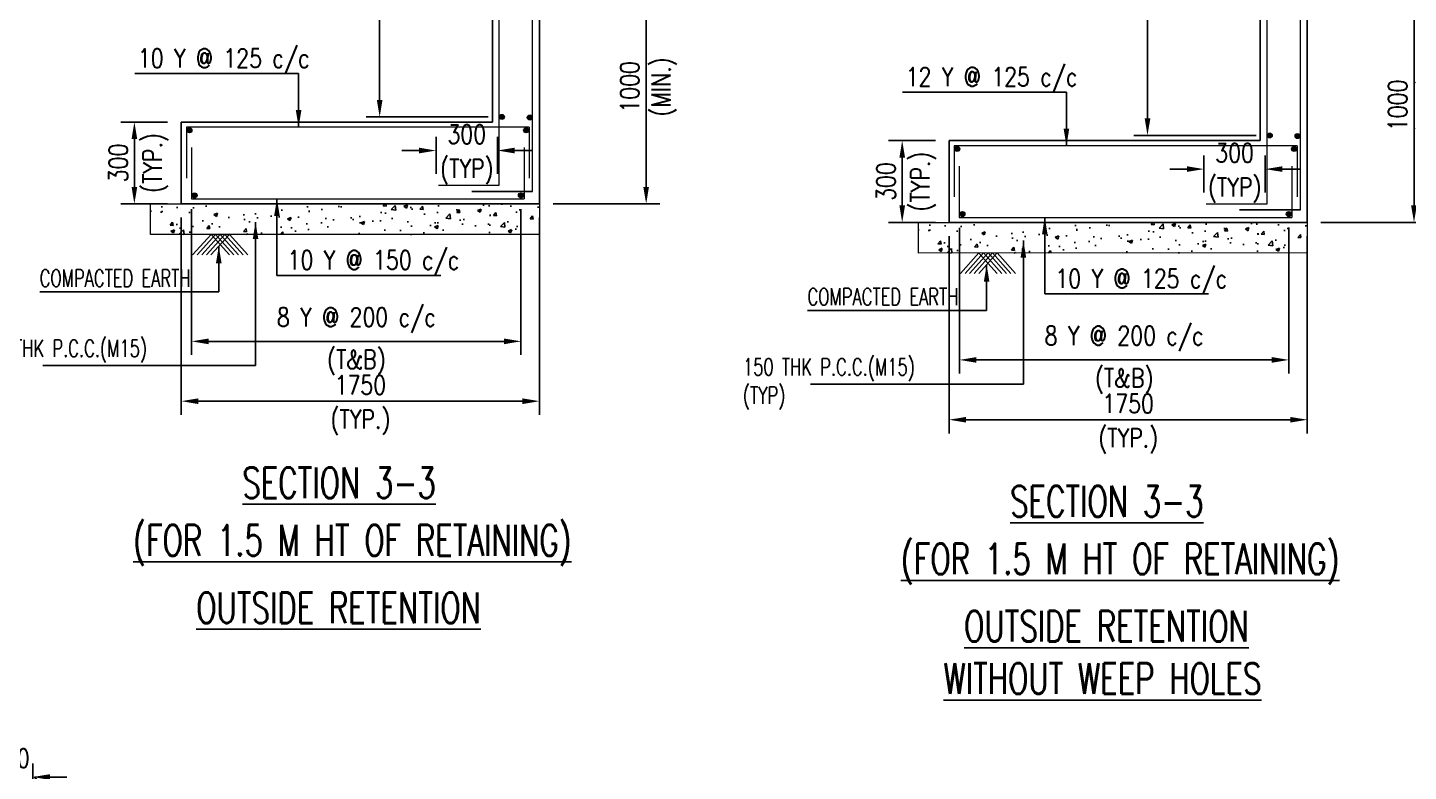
# Model space of a CAD drawing. Extents: x -69352 to 1013721, y -547461 to -186867.
# Drawn here: x 552022 to 572259, y -464620 to -453716 of the extents above; entities that cross this region are included whole.
import ezdxf
from ezdxf.enums import TextEntityAlignment as Align

# ---------------------------------------------------------------- set-up
doc = ezdxf.new("R2010")
doc.units = 0
doc.header["$LTSCALE"] = 500
doc.header["$MEASUREMENT"] = 0
doc.header["$PDMODE"] = 35
doc.header["$PDSIZE"] = -15
doc.layers.get('DEFPOINTS').update_dxf_attribs({"color": 4})
for name, color, linetype in [('BEAM', 4, 'Continuous'), ('PCC', 7, 'Continuous'), ('S-COLUMN HATCH', 8, 'Continuous'), ('S-DIM-1', 5, 'Continuous'), ('S-DIMANTION', 5, 'Continuous'), ('S-FILLING', 9, 'Continuous'), ('S-REINF', 6, 'Continuous'), ('S-TEXT-1 @ 1', 4, 'Continuous'), ('S-TITIL', 6, 'Continuous'), ('TEXT NORMAL', 4, 'Continuous')]:
    doc.layers.add(name, color=color, linetype=linetype)
doc.styles.add('ROMANS', font='simplex.shx', dxfattribs={"width": 0.8, "height": 275})
doc.dimstyles.new('3-100', dxfattribs={"dimtxt": 250, "dimasz": 250, "dimexe": 150, "dimexo": 60, "dimgap": 75, "dimtad": 1, "dimdec": 0, "dimlfac": 0.333333, "dimzin": 0, "dimdsep": 46, "dimtxsty": 'ROMANS', "dimcen": -300, "dimclrd": 5, "dimclre": 5, "dimclrt": 4, "dimadec": 0, "dimazin": 0, "dimtfac": 1, "dimtdec": 0, "dimtix": 1, "dimtofl": 0, "dimtmove": 2, "dimatfit": 3, "dimfxl": 0, "dimtolj": 1, "dimtzin": 0, "dimarcsym": 0})
doc.dimstyles.new('dim100', dxfattribs={"dimtxt": 250, "dimasz": 250, "dimexe": 200, "dimexo": 200, "dimgap": 100, "dimtad": 1, "dimdec": 0, "dimzin": 0, "dimdsep": 46, "dimtxsty": 'ROMANS', "dimcen": 0, "dimclrd": 5, "dimclre": 5, "dimclrt": 4, "dimadec": 0, "dimazin": 0, "dimtfac": 1, "dimtdec": 0, "dimtix": 1, "dimtofl": 0, "dimtmove": 2, "dimatfit": 3, "dimfxl": 0, "dimtolj": 1, "dimtzin": 0, "dimlwd": -1, "dimlwe": -1, "dimarcsym": 0})
doc.dimstyles.new('dim33.33', dxfattribs={"dimtxt": 250, "dimasz": 250, "dimexe": 200, "dimexo": 200, "dimgap": 100, "dimtad": 1, "dimdec": 0, "dimlfac": 0.333331, "dimzin": 0, "dimdsep": 46, "dimtxsty": 'ROMANS', "dimcen": 0, "dimclrd": 5, "dimclre": 5, "dimclrt": 4, "dimadec": 0, "dimazin": 0, "dimtfac": 1, "dimtdec": 0, "dimtix": 1, "dimtofl": 0, "dimtmove": 2, "dimatfit": 3, "dimfxl": 0, "dimtolj": 1, "dimtzin": 0, "dimlwd": -1, "dimlwe": -1, "dimarcsym": 0})

# ---------------------------------------------------------------- blocks, each defined once
blk = doc.blocks.new('*D1069')
at = {"layer": 'DEFPOINTS', "color": 0}
for p in [(558948, -448692), (557182, -455025), (558973, -455025)]:
    blk.add_point(p, dxfattribs=at)
at = {"layer": 'S-DIM-1', "color": 5}
for p, q in [((558748, -448692), (556982, -448692)), ((557182, -448942), (557182, -454775)), ((558773, -455025), (556982, -455025))]:
    blk.add_line(p, q, dxfattribs=at)
for points in [[(557224, -448942), (557140, -448942), (557182, -448692)], [(557140, -454775), (557224, -454775), (557182, -455025)]]:
    blk.add_solid(points, dxfattribs=at)
at = {"layer": 'S-DIM-1', "color": 4, "insert": (557230, -451406), "char_height": 275, "attachment_point": 5, "rotation": 90, "style": 'ROMANS'}
blk.add_mtext('\\A1;8 Y @ 200 c/c\\P(E/F)', dxfattribs=at)
blk = doc.blocks.new('*D1070')
at = {"layer": 'DEFPOINTS', "color": 0}
for p in [(558909, -455518), (558009, -456061), (558909, -456061)]:
    blk.add_point(p, dxfattribs=at)
at = {"layer": 'S-DIMANTION', "color": 5, "linetype": 'ByBlock', "ltscale": 20}
for p, q in [((557759, -455518), (557509, -455518)), ((558009, -455861), (558009, -455318)), ((558909, -455861), (558909, -455318)), ((559159, -455518), (559409, -455518))]:
    blk.add_line(p, q, dxfattribs=at)
at = {"layer": 'S-DIMANTION', "color": 5}
for points in [[(557759, -455559), (557759, -455476), (558009, -455518)], [(559159, -455476), (559159, -455559), (558909, -455518)]]:
    blk.add_solid(points, dxfattribs=at)
at = {"layer": 'S-DIMANTION', "color": 4, "lineweight": -2, "char_height": 275, "attachment_point": 5, "style": 'ROMANS'}
for s, insert in [('\\A1;300', (558459, -455280)), ('(TYP)', (558459, -455827))]:
    blk.add_mtext(s, dxfattribs=dict(at, insert=insert))
blk = doc.blocks.new('*D1071')
at = {"layer": 'DEFPOINTS', "color": 0}
for p in [(558834, -452908), (559524, -456300), (561088, -456300)]:
    blk.add_point(p, dxfattribs=at)
at = {"layer": 'S-DIM-1', "color": 5}
for p, q in [((559034, -452908), (561288, -452908)), ((561088, -453158), (561088, -456050)), ((559724, -456300), (561288, -456300))]:
    blk.add_line(p, q, dxfattribs=at)
for points in [[(561129, -453158), (561046, -453158), (561088, -452908)], [(561046, -456050), (561129, -456050), (561088, -456300)]]:
    blk.add_solid(points, dxfattribs=at)
at = {"layer": 'S-DIM-1', "color": 4, "insert": (561122, -454584), "char_height": 275, "attachment_point": 5, "rotation": 90, "style": 'ROMANS'}
blk.add_mtext('\\A1;1000\\P(MIN.)', dxfattribs=at)
blk = doc.blocks.new('*D1073')
at = {"layer": 'BEAM', "color": 5, "linetype": 'ByBlock', "ltscale": 20}
for p, q in [((554274, -456500), (554274, -459392)), ((559524, -456500), (559524, -459392)), ((554524, -459192), (559274, -459192))]:
    blk.add_line(p, q, dxfattribs=at)
at = {"layer": 'BEAM', "color": 5}
for points in [[(554524, -459151), (554524, -459234), (554274, -459192)], [(559274, -459234), (559274, -459151), (559524, -459192)]]:
    blk.add_solid(points, dxfattribs=at)
at = {"layer": 'DEFPOINTS', "color": 0}
for p in [(554274, -456300), (559524, -456300), (559524, -459192)]:
    blk.add_point(p, dxfattribs=at)
at = {"layer": 'BEAM', "color": 4, "lineweight": -2, "char_height": 275, "attachment_point": 5, "style": 'ROMANS'}
for s, insert in [('\\A1;{1750', (556899, -458955)), ('(TYP.)}', (556899, -459502))]:
    blk.add_mtext(s, dxfattribs=dict(at, insert=insert))
blk = doc.blocks.new('*D1125')
at = {"layer": 'DEFPOINTS', "color": 0}
for p in [(554426, -456178), (559253, -456176), (554426, -458315)]:
    blk.add_point(p, dxfattribs=at)
at = {"layer": 'S-DIM-1', "color": 5}
for p, q in [((554426, -456378), (554426, -458515)), ((559253, -456376), (559253, -458515)), ((559003, -458315), (554676, -458315))]:
    blk.add_line(p, q, dxfattribs=at)
for points in [[(554676, -458273), (554676, -458357), (554426, -458315)], [(559003, -458357), (559003, -458273), (559253, -458315)]]:
    blk.add_solid(points, dxfattribs=at)
at = {"layer": 'S-DIM-1', "color": 4, "char_height": 275, "attachment_point": 5, "style": 'ROMANS'}
for s, insert in [('\\A1;8 Y @ 200 c/c', (556840, -458006)), ('(T&B)', (556840, -458625))]:
    blk.add_mtext(s, dxfattribs=dict(at, insert=insert))
blk = doc.blocks.new('*D1126')
at = {"layer": 'DEFPOINTS', "color": 0}
for p in [(554274, -455100), (553587, -456300), (554274, -456300)]:
    blk.add_point(p, dxfattribs=at)
at = {"layer": 'S-DIM-1', "color": 5}
for p, q in [((554074, -455100), (553387, -455100)), ((554074, -456300), (553387, -456300))]:
    blk.add_line(p, q, dxfattribs=at)
at = {"layer": 'S-DIM-1', "color": 5, "lineweight": -3}
blk.add_line((553587, -455350), (553587, -456050), dxfattribs=at)
at = {"layer": 'S-DIM-1', "color": 5}
for points in [[(553629, -455350), (553546, -455350), (553587, -455100)], [(553546, -456050), (553629, -456050), (553587, -456300)]]:
    blk.add_solid(points, dxfattribs=at)
at = {"layer": 'S-DIM-1', "color": 4, "char_height": 275, "attachment_point": 5, "rotation": 90, "style": 'ROMANS'}
for s, insert in [('(TYP.)', (553897, -455700)), ('\\A1;300', (553350, -455700))]:
    blk.add_mtext(s, dxfattribs=dict(at, insert=insert))
blk = doc.blocks.new('*D996')
at = {"layer": 'DEFPOINTS', "color": 0}
for p in [(552099, -464702), (551409, -465569), (552099, -465569)]:
    blk.add_point(p, dxfattribs=at)
at = {"layer": 'S-DIM-1', "color": 5}
for p, q in [((551409, -465369), (551409, -464502)), ((552099, -465369), (552099, -464502)), ((551159, -464702), (550909, -464702)), ((552349, -464702), (552599, -464702))]:
    blk.add_line(p, q, dxfattribs=at)
for points in [[(551159, -464744), (551159, -464661), (551409, -464702)], [(552349, -464661), (552349, -464744), (552099, -464702)]]:
    blk.add_solid(points, dxfattribs=at)
at = {"layer": 'S-DIM-1', "color": 4, "insert": (551772, -464702), "char_height": 275, "attachment_point": 5, "style": 'ROMANS'}
blk.add_mtext('\\A1;230\\P(THK.)', dxfattribs=at)
blk = doc.blocks.new('*D1014')
at = {"layer": 'DEFPOINTS', "color": 0}
for p in [(570201, -445358), (568435, -455297), (570226, -455297)]:
    blk.add_point(p, dxfattribs=at)
at = {"layer": 'S-DIM-1', "color": 5}
for p, q in [((570001, -445358), (568235, -445358)), ((568435, -445608), (568435, -455047)), ((570026, -455297), (568235, -455297))]:
    blk.add_line(p, q, dxfattribs=at)
for points in [[(568477, -445608), (568394, -445608), (568435, -445358)], [(568394, -455047), (568477, -455047), (568435, -455297)]]:
    blk.add_solid(points, dxfattribs=at)
at = {"layer": 'S-DIM-1', "color": 4, "insert": (568484, -451679), "char_height": 275, "attachment_point": 5, "rotation": 90, "style": 'ROMANS'}
blk.add_mtext('\\A1;8 Y @ 200 c/c\\P(E/F)', dxfattribs=at)
blk = doc.blocks.new('*D1015')
at = {"layer": 'DEFPOINTS', "color": 0}
for p in [(570162, -455790), (569262, -456333), (570162, -456333)]:
    blk.add_point(p, dxfattribs=at)
at = {"layer": 'S-DIMANTION', "color": 5, "linetype": 'ByBlock', "ltscale": 20}
for p, q in [((569262, -456133), (569262, -455590)), ((570162, -456133), (570162, -455590)), ((569012, -455790), (568762, -455790)), ((570412, -455790), (570662, -455790))]:
    blk.add_line(p, q, dxfattribs=at)
at = {"layer": 'S-DIMANTION', "color": 5}
for points in [[(569012, -455831), (569012, -455748), (569262, -455790)], [(570412, -455748), (570412, -455831), (570162, -455790)]]:
    blk.add_solid(points, dxfattribs=at)
at = {"layer": 'S-DIMANTION', "color": 4, "lineweight": -2, "char_height": 275, "attachment_point": 5, "style": 'ROMANS'}
for s, insert in [('\\A1;300', (569712, -455552)), ('(TYP)', (569712, -456099))]:
    blk.add_mtext(s, dxfattribs=dict(at, insert=insert))
blk = doc.blocks.new('*D1016')
at = {"layer": 'DEFPOINTS', "color": 0}
for p in [(570087, -453180), (570777, -456572), (572341, -456572)]:
    blk.add_point(p, dxfattribs=at)
at = {"layer": 'S-DIM-1', "color": 5}
for p, q in [((570287, -453180), (572541, -453180)), ((572341, -453430), (572341, -456322)), ((570977, -456572), (572541, -456572))]:
    blk.add_line(p, q, dxfattribs=at)
for points in [[(572382, -453430), (572299, -453430), (572341, -453180)], [(572299, -456322), (572382, -456322), (572341, -456572)]]:
    blk.add_solid(points, dxfattribs=at)
at = {"layer": 'S-DIM-1', "color": 4, "insert": (572376, -454856), "char_height": 275, "attachment_point": 5, "rotation": 90, "style": 'ROMANS'}
blk.add_mtext('\\A1;1000\\P(MIN.)', dxfattribs=at)
blk = doc.blocks.new('*D1018')
at = {"layer": 'BEAM', "color": 5, "linetype": 'ByBlock', "ltscale": 20}
for p, q in [((565527, -456772), (565527, -459664)), ((570777, -456772), (570777, -459664)), ((565777, -459464), (570527, -459464))]:
    blk.add_line(p, q, dxfattribs=at)
at = {"layer": 'BEAM', "color": 5}
for points in [[(565777, -459423), (565777, -459506), (565527, -459464)], [(570527, -459506), (570527, -459423), (570777, -459464)]]:
    blk.add_solid(points, dxfattribs=at)
at = {"layer": 'DEFPOINTS', "color": 0}
for p in [(565527, -456572), (570777, -456572), (570777, -459464)]:
    blk.add_point(p, dxfattribs=at)
at = {"layer": 'BEAM', "color": 4, "lineweight": -2, "char_height": 275, "attachment_point": 5, "style": 'ROMANS'}
for s, insert in [('\\A1;{1750', (568152, -459227)), ('(TYP.)}', (568152, -459774))]:
    blk.add_mtext(s, dxfattribs=dict(at, insert=insert))
blk = doc.blocks.new('*D1021')
at = {"layer": 'DEFPOINTS', "color": 0}
for p in [(565679, -456450), (570507, -456448), (565679, -458587)]:
    blk.add_point(p, dxfattribs=at)
at = {"layer": 'S-DIM-1', "color": 5}
for p, q in [((565679, -456650), (565679, -458787)), ((570507, -456648), (570507, -458787)), ((570257, -458587), (565929, -458587))]:
    blk.add_line(p, q, dxfattribs=at)
for points in [[(565929, -458546), (565929, -458629), (565679, -458587)], [(570257, -458629), (570257, -458546), (570507, -458587)]]:
    blk.add_solid(points, dxfattribs=at)
at = {"layer": 'S-DIM-1', "color": 4, "char_height": 275, "attachment_point": 5, "style": 'ROMANS'}
for s, insert in [('\\A1;8 Y @ 200 c/c', (568093, -458278)), ('(T&B)', (568093, -458897))]:
    blk.add_mtext(s, dxfattribs=dict(at, insert=insert))
blk = doc.blocks.new('*D1022')
at = {"layer": 'DEFPOINTS', "color": 0}
for p in [(565527, -455372), (564840, -456572), (565527, -456572)]:
    blk.add_point(p, dxfattribs=at)
at = {"layer": 'S-DIM-1', "color": 5}
for p, q in [((565327, -455372), (564640, -455372)), ((565327, -456572), (564640, -456572))]:
    blk.add_line(p, q, dxfattribs=at)
at = {"layer": 'S-DIM-1', "color": 5, "lineweight": -3}
blk.add_line((564840, -455622), (564840, -456322), dxfattribs=at)
at = {"layer": 'S-DIM-1', "color": 5}
for points in [[(564882, -455622), (564799, -455622), (564840, -455372)], [(564799, -456322), (564882, -456322), (564840, -456572)]]:
    blk.add_solid(points, dxfattribs=at)
at = {"layer": 'S-DIM-1', "color": 4, "char_height": 275, "attachment_point": 5, "rotation": 90, "style": 'ROMANS'}
for s, insert in [('\\A1;300', (564603, -455972)), ('(TYP.)', (565150, -455972))]:
    blk.add_mtext(s, dxfattribs=dict(at, insert=insert))

msp = doc.modelspace()

# ---------------------------------------------------------------- hatches: boundary and pattern name
at = {"layer": 'PCC'}
h = msp.add_hatch(dxfattribs=at)
h.set_pattern_fill('AR-CONC', color=256, scale=75, style=0)
h.set_pattern_definition([(50, (-14300.5, -697723.24), (537.94514, -47.0641), [56.25, -618.75]), (355, (-14300.5, -697723.24), (-104.0635, 564.1441), [45, -495]), (100.4514, (-14255.7, -697727.16), (433.88204, 517.07966), [47.80514, -525.8566]), (46.1842, (-14300.5, -697573.24), (800.4308, -124.13926), [84.375, -928.125]), (96.6356, (-14233.8, -697583.6), (700.997, 730.5884), [71.7077, -788.7848]), (351.1842, (-14300.5, -697573.2), (700.9965, 730.589), [67.5, -742.5]), (21, (-14225.5, -697610.74), (447.6803, -301.96417), [56.25, -618.75]), (326, (-14225.5, -697610.74), (182.4865, 543.86253), [45, -495]), (71.4514, (-14188.2, -697635.9), (630.16697, 241.89787), [47.80514, -525.8566]), (37.5, (-14300.5, -697723.24), (9.11989, 249.67039), [0, -489, 0, -502.5, 0, -496.875]), (7.5, (-14300.5, -697723.24), (197.30215, 295.80878), [0, -286.5, 0, -477.75, 0, -189.375]), (327.5, (-14467.75, -697723.24), (400.36683, -16.916154), [0, -187.5, 0, -585, 0, -776.25]), (317.5, (-14542.75, -697723.24), (437.38963, 75.07874), [0, -243.75, 0, -388.5, 0, -551.25])])
h.paths.add_polyline_path([(559524.031, -456300.123), (555024.032, -456300.123), (553824.032, -456300.123), (553824.032, -456750.123), (554965.618, -456749.974), (554967.992, -456747.334), (554970.363, -456749.971), (555032.898, -456749.932), (555035.235, -456747.334), (555037.569, -456749.929), (555100.179, -456749.89), (555102.478, -456747.334), (555104.775, -456749.888), (555167.459, -456749.849), (555169.721, -456747.334), (555171.98, -456749.846), (555234.74, -456749.807), (555236.964, -456747.334), (555239.186, -456749.805), (559524.031, -456748.543)])
h = msp.add_hatch(dxfattribs=at)
h.set_pattern_fill('AR-CONC', color=256, scale=75, style=0)
h.set_pattern_definition([(50, (-3047.36, -697995.44), (537.94514, -47.0641), [56.25, -618.75]), (355, (-3047.36, -697995.44), (-104.0635, 564.1441), [45, -495]), (100.4514, (-3002.53, -697999.36), (433.88204, 517.07966), [47.80514, -525.8566]), (46.1842, (-3047.36, -697845.44), (800.4308, -124.13926), [84.375, -928.125]), (96.6356, (-2980.66, -697855.8), (700.997, 730.5884), [71.7077, -788.7848]), (351.1842, (-3047.4, -697845.4), (700.9965, 730.589), [67.5, -742.5]), (21, (-2972.36, -697882.94), (447.6803, -301.96417), [56.25, -618.75]), (326, (-2972.36, -697882.94), (182.4865, 543.86253), [45, -495]), (71.4514, (-2935.06, -697908.1), (630.16697, 241.89787), [47.80514, -525.8566]), (37.5, (-3047.36, -697995.44), (9.11989, 249.67039), [0, -489, 0, -502.5, 0, -496.875]), (7.5, (-3047.36, -697995.44), (197.30215, 295.80878), [0, -286.5, 0, -477.75, 0, -189.375]), (327.5, (-3214.61, -697995.44), (400.36683, -16.916154), [0, -187.5, 0, -585, 0, -776.25]), (317.5, (-3289.6, -697995.44), (437.38963, 75.07874), [0, -243.75, 0, -388.5, 0, -551.25])])
h.paths.add_polyline_path([(570777.173, -456572.319), (566277.173, -456572.319), (565077.173, -456572.319), (565077.173, -457022.319), (566218.759, -457022.169), (566221.133, -457019.529), (566223.505, -457022.166), (566286.04, -457022.128), (566288.376, -457019.529), (566290.71, -457022.125), (566353.32, -457022.086), (566355.619, -457019.529), (566357.916, -457022.083), (566420.6, -457022.045), (566422.862, -457019.529), (566425.122, -457022.042), (566487.881, -457022.003), (566490.105, -457019.529), (566492.327, -457022), (570777.173, -457020.739)])
at = {"layer": 'S-REINF', "lineweight": 5}
for points in [[(558935.207, -455025.251, 1), (559009.856, -455025.251, 1)], [(559344.707, -455032.915, 1), (559419.356, -455032.915, 1)], [(554430.918, -455221.116, -1), (554356.268, -455221.116, -1)], [(559292.145, -455221.116, 1), (559366.795, -455221.116, 1)], [(570188.348, -455297.447, 1), (570262.998, -455297.447, 1)], [(570597.848, -455305.111, 1), (570672.498, -455305.111, 1)], [(565684.059, -455493.312, -1), (565609.41, -455493.312, -1)], [(570545.287, -455493.312, 1), (570619.936, -455493.312, 1)], [(554506.918, -456176.116, -1), (554432.268, -456176.116, -1)], [(559216.145, -456176.116, 1), (559290.795, -456176.116, 1)], [(565760.059, -456448.312, -1), (565685.41, -456448.312, -1)], [(570469.287, -456448.312, 1), (570543.936, -456448.312, 1)]]:
    msp.add_hatch(color=256, dxfattribs=at).paths.add_polyline_path(points)

# ---------------------------------------------------------------- linework, layer by layer
at = {"color": 8, "lineweight": 5}
for p, q in [((553824.28, -456300.123, -47.993), (554274.032, -456300.123, -45.026)), ((559524.031, -456300.123, -10.398), (559524.031, -456747.334, -10.398)), ((565077.421, -456572.319, -37.58), (565527.173, -456572.319, -34.613)), ((570777.173, -456572.319, 0.015), (570777.173, -457019.53, 0.015))]:
    msp.add_line(p, q, dxfattribs=at)
for points, elevation in [([(559524.031, -456747.334), (553824.032, -456749.929), (553824.032, -456300.123)], -10.398), ([(570777.173, -457019.53), (565077.173, -457022.124), (565077.173, -456572.319)], 0.015)]:
    msp.add_lwpolyline(points, dxfattribs=dict(at, elevation=elevation))
at = {"layer": 'BEAM', "linetype": 'ByBlock', "lineweight": -2, "ltscale": 20}
for p, q in [((558834.032, -455100.123, -10.398), (558834.032, -444801.799, -10.657)), ((570087.173, -455372.319, 0.015), (570087.173, -445073.995, -0.244)), ((559524.032, -456300.123, -10.428), (559524.032, -448408.123, -10.566)), ((570777.173, -456572.319, -0.015), (570777.173, -448680.319, -0.153)), ((558834.032, -455100.123, -10.398), (554274.032, -455100.123, -10.398)), ((554274.032, -455100.123, -10.398), (554274.032, -456300.123, -10.398)), ((570087.173, -455372.319, 0.015), (565527.173, -455372.319, 0.015)), ((565527.173, -455372.319, 0.015), (565527.173, -456572.319, 0.015)), ((554274.032, -456300.123, -45.026), (559524.031, -456300.123, -10.398)), ((565527.173, -456572.319, -34.613), (570777.173, -456572.319, 0.015))]:
    msp.add_line(p, q, dxfattribs=at)
at = {"layer": 'S-COLUMN HATCH', "color": 6, "elevation": -10.413}
msp.add_lwpolyline([(558531.892, -456116.911), (559424.032, -456116.911)], dxfattribs=at)
at = {"layer": 'S-COLUMN HATCH', "color": 6}
msp.add_lwpolyline([(569785.033, -456389.106), (570677.173, -456389.106)], dxfattribs=at)
at = {"layer": 'S-FILLING', "color": 8, "linetype": 'ByBlock', "lineweight": -2}
for p, q in [((554440.837, -457046.792, -10.398), (554710.398, -456747.029, -10.398)), ((554508.08, -457046.792, -10.398), (554777.641, -456747.029, -10.398)), ((554575.323, -457046.792, -10.398), (554844.884, -456747.029, -10.398)), ((554642.566, -457046.792, -10.398), (554912.127, -456747.029, -10.398)), ((554709.809, -457046.792, -10.398), (554979.097, -456747.334, -10.398)), ((554979.686, -457047.096, -10.398), (554710.398, -456747.638, -10.398)), ((555046.656, -457046.792, -10.398), (554777.368, -456747.334, -10.398)), ((555113.899, -457046.792, -10.398), (554844.611, -456747.334, -10.398)), ((555181.142, -457046.792, -10.398), (554911.854, -456747.334, -10.398)), ((555248.385, -457046.792, -10.398), (554979.097, -456747.334, -10.398)), ((565693.978, -457318.988, 0.015), (565963.54, -457019.225, 0.015)), ((565761.221, -457318.988, 0.015), (566030.783, -457019.225, 0.015)), ((565828.464, -457318.988, 0.015), (566098.026, -457019.225, 0.015)), ((565895.707, -457318.988, 0.015), (566165.269, -457019.225, 0.015)), ((565962.95, -457318.988, 0.015), (566232.238, -457019.529, 0.015)), ((566232.828, -457319.292, 0.015), (565963.54, -457019.834, 0.015)), ((566299.797, -457318.988, 0.015), (566030.509, -457019.529, 0.015)), ((566367.04, -457318.988, 0.015), (566097.752, -457019.529, 0.015)), ((566434.283, -457318.988, 0.015), (566164.995, -457019.529, 0.015)), ((566501.526, -457318.988, 0.015), (566232.238, -457019.529, 0.015))]:
    msp.add_line(p, q, dxfattribs=at)
at = {"layer": 'S-REINF', "color": 6, "lineweight": 5}
for p, q in [((570187.173, -456298.109, 0.012), (570187.173, -445157.651, -5.677)), ((570677.173, -456389.106), (570677.173, -445232.651, -5.677)), ((558934.032, -456025.913, -10.401), (558934.032, -448491.779, -15.999)), ((559424.032, -456116.911, -10.413), (559424.032, -448566.779, -15.999)), ((559374.032, -455175.123, -10.398), (554349.032, -455175.123, -10.398)), ((554349.032, -455175.123, -10.398), (554349.032, -455925.123, -10.398)), ((559374.032, -455175.123, -10.398), (559374.032, -455925.123, -10.398)), ((554424.032, -455475.123, -10.398), (554424.032, -456225.123, -10.398)), ((559299.032, -455475.123, -10.398), (559299.032, -456225.123, -10.398)), ((570627.173, -455447.319, 0.015), (565602.173, -455447.319, 0.015)), ((565602.173, -455447.319, 0.015), (565602.173, -456197.319, 0.015)), ((570627.173, -455447.319, 0.015), (570627.173, -456197.319, 0.015)), ((565677.173, -455747.319, 0.015), (565677.173, -456497.319, 0.015)), ((570552.173, -455747.319, 0.015), (570552.173, -456497.319, 0.015)), ((558041.892, -456025.913, -10.401), (558934.032, -456025.913, -10.401)), ((554424.032, -456225.123, -10.398), (559299.032, -456225.123, -10.398)), ((569295.033, -456298.109, 0.012), (570187.173, -456298.109, 0.012)), ((565677.173, -456497.319, 0.015), (570552.173, -456497.319, 0.015))]:
    msp.add_line(p, q, dxfattribs=at)
at = {"layer": 'S-REINF', "lineweight": 5}
for centre in [(558972.532, -455025.251, -10.398), (559382.032, -455032.915, -10.398), (554393.593, -455221.116, -10.398), (559329.47, -455221.116, -10.398), (570225.673, -455297.447, 0.015), (570635.173, -455305.111, 0.015), (565646.735, -455493.312, 0.015), (570582.611, -455493.312, 0.015), (554469.593, -456176.116, -10.398), (559253.47, -456176.116, -10.398), (565722.735, -456448.312, 0.015), (570506.611, -456448.312, 0.015)]:
    msp.add_circle(centre, 37.325, dxfattribs=at)

# ---------------------------------------------------------------- texts
at = {"layer": 'S-TEXT-1 @ 1', "style": 'ROMANS', "width": 0.8}
for s, p in [('10 Y @ 125 c/c', (553638.303, -454164.206, -70.552)), ('12 Y @ 125 c/c', (564891.444, -454436.401, -60.139)), ('10 Y @ 150 c/c', (555832.225, -457122.494, -70.552)), ('10 Y @ 125 c/c', (567085.366, -457394.69, -60.139))]:
    msp.add_text(s, height=275, dxfattribs=at).set_placement(p, align=Align.MIDDLE_LEFT)
at = {"layer": 'S-TITIL', "style": 'ROMANS', "width": 0.7}
for p in [(556586.981, -460388.174, -40.475), (567840.123, -460660.37, -30.062)]:
    msp.add_text('%%USECTION 3-3', height=450, dxfattribs=at).set_placement(p, align=Align.MIDDLE_CENTER)
at = {"layer": 'S-TITIL', "color": 6, "style": 'ROMANS', "width": 0.7}
for s, p in [('%%U(FOR 1.5 M HT OF RETAINING)', (556782.018, -461264.13, -40.475)), ('%%U(FOR 1.5 M HT OF RETAINING)', (568035.16, -461536.325, -30.062)), ('%%UOUTSIDE RETENTION', (556580.529, -462220.076, -40.475)), ('%%UOUTSIDE RETENTION', (567833.671, -462492.272, -30.062)), ('%%UWITHOUT WEEP HOLES', (567776.279, -463258.455, -20.238))]:
    msp.add_text(s, height=450, dxfattribs=at).set_placement(p, align=Align.MIDDLE)
at = {"layer": 'TEXT NORMAL', "style": 'ROMANS', "width": 0.7}
for s, p in [('COMPACTED EARTH', (552199.263, -457513.726, -10.398)), ('COMPACTED EARTH', (563452.404, -457785.922, 0.015)), ('150 THK P.C.C.(M15)', (551253.109, -458542.99)), ('150 THK P.C.C.(M15)', (562506.25, -458815.186, 10.413)), ('(TYP)', (562506.25, -459231.639, 10.413))]:
    msp.add_text(s, height=250, dxfattribs=at).set_placement(p)

# ---------------------------------------------------------------- dimensions: what is measured, and where the dimension line sits
at = {"layer": 'BEAM', "linetype": 'ByBlock', "lineweight": -2, "ltscale": 20}
for base, p1, p2, picture, middle in [((559524.032, -459192.237, -40.475), (554274.032, -456300.123, -10.398), (559524.032, -456300.123, -10.398), '*D1073', (556899.032, -459192.237, -40.475)), ((570777.173, -459464.433, -30.062), (565527.173, -456572.319, 0.015), (570777.173, -456572.319, 0.015), '*D1018', (568152.173, -459464.433, -30.062))]:
    dim = msp.add_linear_dim(base=base, p1=p1, p2=p2, text='{<>\\X(TYP.)}', dimstyle='dim33.33', override={"dimtxsty": 'ROMANS'}, dxfattribs=at)
    dim.commit()
    dim.dimension.update_dxf_attribs({"geometry": picture, "text_midpoint": middle})
at = {"layer": 'S-DIM-1'}
for base, p1, p2, text, picture, middle in [((568435.306, -455297.447, 0.015), (570200.673, -445357.899, -5.677), (570225.673, -455297.447, 0.015), '8 Y @ 200 c/c\\X(E/F)', '*D1014', (569048.381, -451678.535, 0.015)), ((557182.164, -455025.251, -10.398), (558947.532, -448692.027, -15.999), (558972.532, -455025.251, -10.398), '8 Y @ 200 c/c\\X(E/F)', '*D1069', (557795.24, -451406.339, -10.398)), ((561087.544, -456300.123, -10.566), (558834.032, -452908.123, -10.398), (559524.032, -456300.123, -10.398), '1000\\X(MIN.)', '*D1071', (561661.127, -454583.506, -10.566)), ((572340.686, -456572.319, -0.153), (570087.173, -453180.319, 0.015), (570777.173, -456572.319, 0.015), '1000\\X(MIN.)', '*D1016', (572914.269, -454855.702, -0.153))]:
    dim = msp.add_linear_dim(base=base, p1=p1, p2=p2, angle=90, text=text, dimstyle='dim33.33', override={"dimtmove": 1}, dxfattribs=at)
    dim.commit()
    dim.dimension.update_dxf_attribs({"geometry": picture, "text_midpoint": middle, "dimtype": 160})
for base, p1, p2, angle, text, override, picture, middle in [((553587.246, -456300.123, -40.475), (554274.032, -455100.123, -10.398), (554274.032, -456300.123, -40.475), 90, '300\\X(TYP.)', {"dimtxt": 250, "dimasz": 250, "dimtxsty": 'ROMANS', "dimtofl": 1, "dimtmove": 0, "dimlwd": 65533}, '*D1126', (553587.246, -455700.123, -40.475)), ((564840.388, -456572.319, -30.062), (565527.173, -455372.319, 0.015), (565527.173, -456572.319, -30.062), 90, '300\\X(TYP.)', {"dimtxt": 250, "dimasz": 250, "dimtxsty": 'ROMANS', "dimtofl": 1, "dimtmove": 0, "dimlwd": 65533}, '*D1022', (564840.388, -455972.319, -30.062)), ((554426.166, -458315.068, -10.398), (559253.47, -456176.116, -10.398), (554426.166, -456178.3, -10.398), 180, '8 Y @ 200 c/c\\X(T&B)', {"dimtxsty": 'ROMANS'}, '*D1125', (556839.818, -458315.068, -10.398)), ((565679.307, -458587.264, 0.015), (570506.611, -456448.312, 0.015), (565679.307, -456450.496, 0.015), 180, '8 Y @ 200 c/c\\X(T&B)', {"dimtxsty": 'ROMANS'}, '*D1021', (568092.959, -458587.264, 0.015))]:
    dim = msp.add_linear_dim(base=base, p1=p1, p2=p2, angle=angle, text=text, dimstyle='dim33.33', override=override, dxfattribs=at)
    dim.commit()
    dim.dimension.update_dxf_attribs({"geometry": picture, "text_midpoint": middle})
dim = msp.add_linear_dim(base=(552098.573, -464702.373, -215.979), p1=(551408.573, -465568.681, -215.979), p2=(552098.573, -465568.681, -215.979), angle=180, text='<>\\X(THK.)', dimstyle='dim33.33', dxfattribs=at)
dim.commit()
dim.dimension.update_dxf_attribs({"geometry": '*D996', "text_midpoint": (551772.431, -464702.373, -215.979), "dimtype": 160})
at = {"layer": 'S-DIMANTION', "linetype": 'ByBlock', "lineweight": -2, "ltscale": 20}
for base, p1, p2, picture, middle in [((558909.032, -455517.516, -10.398), (558009.032, -456060.708, -10.401), (558909.032, -456060.708, -10.401), '*D1070', (558459.032, -455517.516, -10.398)), ((570162.173, -455789.712, 0.015), (569262.173, -456332.904, 0.012), (570162.173, -456332.904, 0.012), '*D1015', (569712.173, -455789.712, 0.015))]:
    dim = msp.add_linear_dim(base=base, p1=p1, p2=p2, text='<>\\X(TYP)', dimstyle='dim33.33', dxfattribs=at)
    dim.commit()
    dim.dimension.update_dxf_attribs({"geometry": picture, "text_midpoint": middle})

# ---------------------------------------------------------------- leaders
for points in [[(555993.975, -455175.123, -70.552), (555993.975, -454389.206, -70.552), (553593.228, -454389.206, -70.552)], [(567247.116, -455447.319, -60.139), (567247.116, -454661.401, -60.139), (564846.369, -454661.401, -60.139)], [(555676.552, -456225.123, -70.552), (555676.552, -457347.494, -70.552), (558077.3, -457347.494, -70.552)], [(566929.694, -456497.319, -60.139), (566929.694, -457619.69, -60.139), (569330.441, -457619.69, -60.139)]]:
    msp.add_leader(points, dimstyle='dim100', override={"dimtad": 0, "dimarcsym": 1})
for points in [[(555362.951, -456565.86), (555362.951, -458669.36), (552243.451, -458669.36)], [(554824.239, -456919.541, -10.398), (554824.239, -457588.726, -10.398), (552199.263, -457588.726, -10.398)], [(566616.092, -456838.055, 10.413), (566616.092, -458941.555, 10.413), (563496.592, -458941.555, 10.413)], [(566077.381, -457191.737, 0.015), (566077.381, -457860.922, 0.015), (563452.404, -457860.922, 0.015)]]:
    msp.add_leader(points, dimstyle='3-100', dxfattribs=at)

doc.saveas('drawing.dxf')
